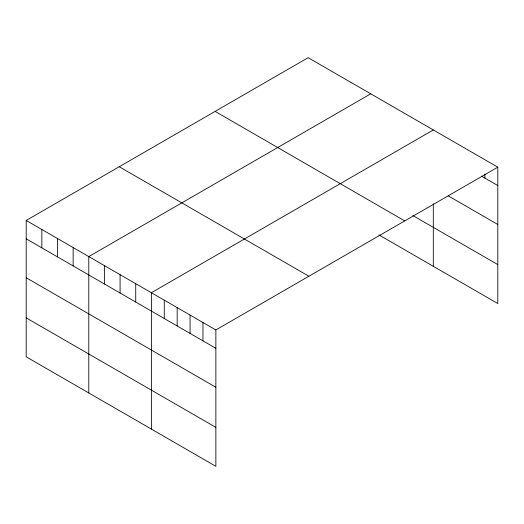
<?xml version="1.0" encoding="UTF-8"?>
<svg xmlns="http://www.w3.org/2000/svg" width="524" height="524" viewBox="0 0 524 524"><rect width="100%" height="100%" fill="white"/><g stroke="black" fill="none" stroke-linecap="round" stroke-linejoin="round"><path stroke-width="0.79" d="M26.2 220.46L215.862 329.956L215.862 466.321L26.2 356.818L26.2 220.46L308.138 57.679L497.8 167.182L497.8 303.54L378.891 234.89M370.73 93.816L88.785 256.59L88.785 392.954M433.315 129.952L151.377 292.726L151.377 429.091M215.862 329.956L497.8 167.182M481.51 176.129L497.8 185.535M448.249 195.871L497.8 224.475M412.905 215.587L497.8 264.6M215.102 111.396L404.757 220.899M119.243 166.743L308.898 276.24M26.2 238.813L215.862 348.309M26.2 277.753L215.862 387.256M26.2 317.878L215.862 427.374M484.903 174.099L484.903 178.088M433.315 203.771L433.315 266.316M202.965 322.509L202.965 340.869M190.068 315.062L190.068 333.421M177.171 307.621L177.171 325.974M164.274 300.173L164.274 318.526M135.729 283.694L135.729 302.047M120.081 274.661L120.081 293.014M104.433 265.629L104.433 283.982M73.144 247.557L73.144 265.917M57.496 238.525L57.496 256.878M41.848 229.492L41.848 247.845"/></g></svg>
